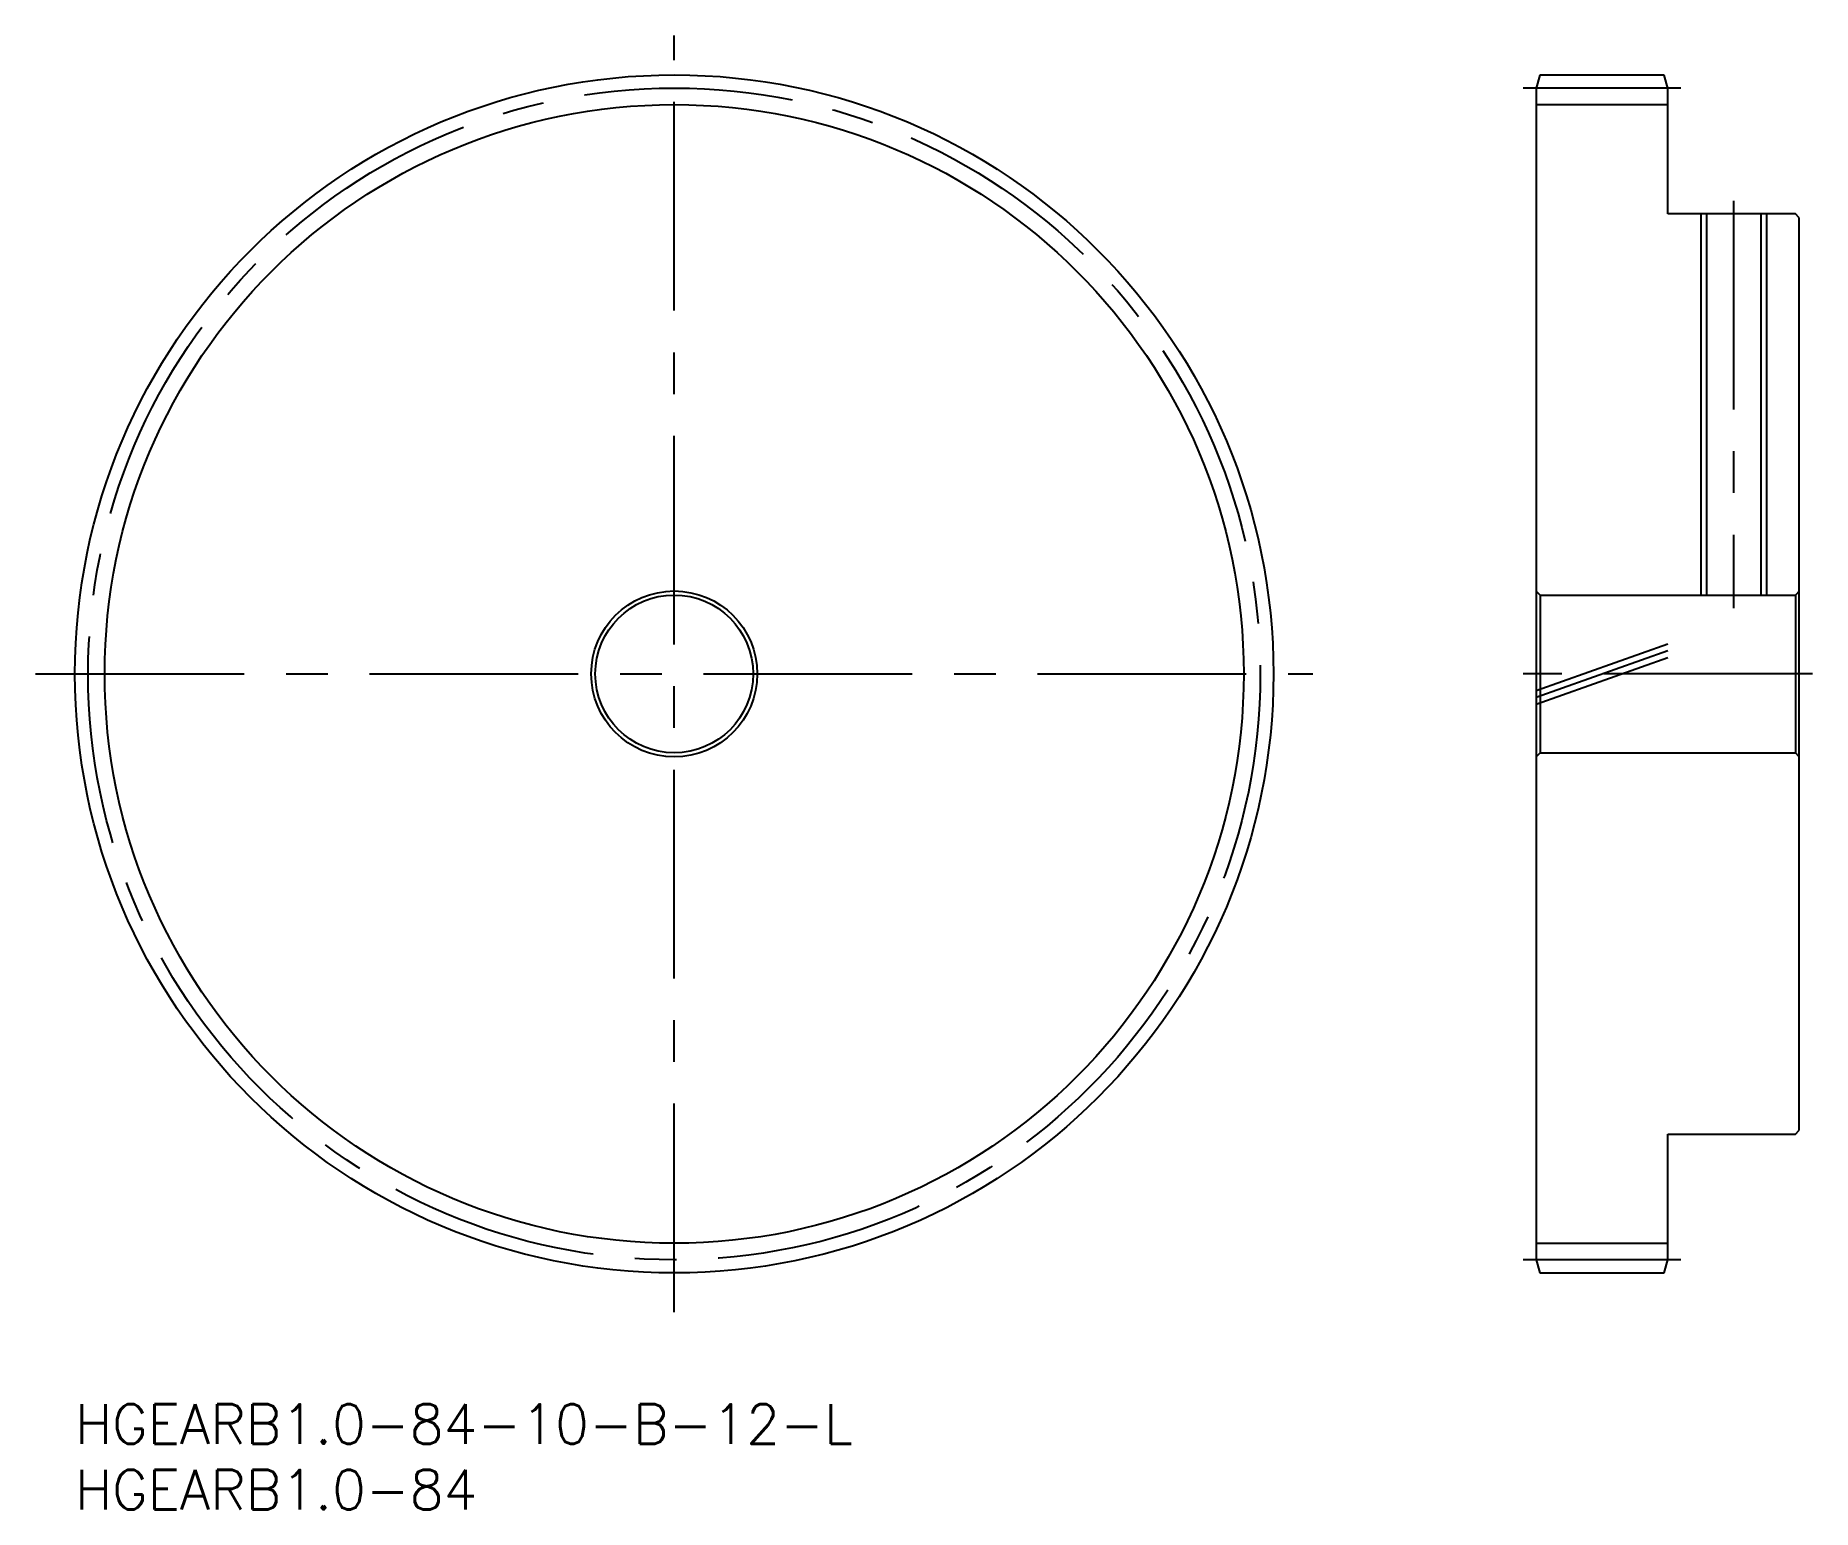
# Model space of a CAD drawing. Extents: x -3 to 132, y -8 to 104.
import ezdxf

# ---------------------------------------------------------------- set-up
doc = ezdxf.new("R2010")
doc.units = 0
doc.header["$LTSCALE"] = 0.5
doc.linetypes.add('CENTER', pattern=[50.8, 31.75, -6.35, 6.35, -6.35])
doc.linetypes.add('PHANTOM', pattern=[63.5, 31.75, -6.35, 6.35, -6.35, 6.35, -6.35])
for name, color, linetype in [('MSM_CENTER', 1, 'CENTER'), ('MSM_CONTINUOUS', 7, 'CONTINUOUS'), ('MSM_IMAGINARY', 6, 'PHANTOM'), ('MSM_NARROW', 5, 'CONTINUOUS'), ('MSM_PART_NUMBER', 7, 'CONTINUOUS')]:
    doc.layers.add(name, color=color, linetype=linetype)
doc.styles.get("Standard").update_dxf_attribs({"font": 'txt.shx', "height": 1, "bigfont": 'bigfont.shx'})

# ---------------------------------------------------------------- blocks, each defined once
blk = doc.blocks.new('*U17')
at = {"layer": 'MSM_PART_NUMBER'}
blk.add_text('HGEARB1.0-84-10-B-12-L', height=3, dxfattribs=at).set_placement((0, -2.99))
blk = doc.blocks.new('*U18')
at = {"layer": 'MSM_PART_NUMBER'}
blk.add_text('HGEARB1.0-84', height=3, dxfattribs=at).set_placement((0, -7.99))

msp = doc.modelspace()

# ---------------------------------------------------------------- linework, layer by layer
at = {"layer": 'MSM_CENTER'}
for p, q in [((45.57, 7.01), (45.57, 104.14)), ((122.13, 100.13), (110.13, 100.13)), ((126.13, 91.56), (126.13, 60.57)), ((-3, 55.57), (94.13, 55.57)), ((132.13, 55.57), (110.13, 55.57)), ((122.13, 11), (110.13, 11))]:
    msp.add_line(p, q, dxfattribs=at)
msp.add_circle((45.57, 55.57), 44.57, dxfattribs=at)
at = {"layer": 'MSM_CONTINUOUS'}
for p, q in [((111.4, 101.13), (111.13, 100.13)), ((111.13, 100.13), (111.13, 11)), ((120.86, 101.13), (111.4, 101.13)), ((121.13, 100.13), (120.86, 101.13)), ((121.13, 90.56), (121.13, 100.13)), ((111.13, 98.88), (121.13, 98.88)), ((130.83, 90.56), (121.13, 90.56)), ((124.06, 90.56), (124.06, 61.57)), ((128.2, 90.56), (128.2, 61.57)), ((131.13, 90.27), (130.83, 90.56)), ((131.13, 20.87), (131.13, 90.27)), ((111.43, 61.57), (111.13, 61.87)), ((111.43, 61.57), (111.43, 49.57)), ((111.43, 61.57), (130.83, 61.57)), ((131.13, 61.87), (130.83, 61.57)), ((130.83, 61.57), (130.83, 49.57)), ((111.43, 49.57), (111.13, 49.27)), ((111.43, 49.57), (130.83, 49.57)), ((131.13, 49.27), (130.83, 49.57)), ((121.13, 11), (121.13, 20.57)), ((121.13, 20.57), (130.83, 20.57)), ((130.83, 20.57), (131.13, 20.87)), ((121.13, 12.25), (111.13, 12.25)), ((111.13, 11), (111.4, 10)), ((120.86, 10), (121.13, 11)), ((111.4, 10), (120.86, 10))]:
    msp.add_line(p, q, dxfattribs=at)
for radius in [45.57, 6.31, 6]:
    msp.add_circle((45.57, 55.57), radius, dxfattribs=at)
at = {"layer": 'MSM_IMAGINARY'}
for p, q in [((111.13, 54.32), (121.13, 57.87)), ((111.13, 53.79), (121.13, 57.34)), ((111.13, 53.26), (121.13, 56.81))]:
    msp.add_line(p, q, dxfattribs=at)
at = {"layer": 'MSM_NARROW'}
for p, q in [((123.63, 90.56), (123.63, 61.57)), ((128.63, 90.56), (128.63, 61.57))]:
    msp.add_line(p, q, dxfattribs=at)
msp.add_circle((45.57, 55.57), 43.31, dxfattribs=at)

# ---------------------------------------------------------------- block references
at = {"layer": 'MSM_CONTINUOUS'}
for name in ['*U17', '*U18']:
    msp.add_blockref(name, (0, 0), dxfattribs=at)

doc.saveas('drawing.dxf')
